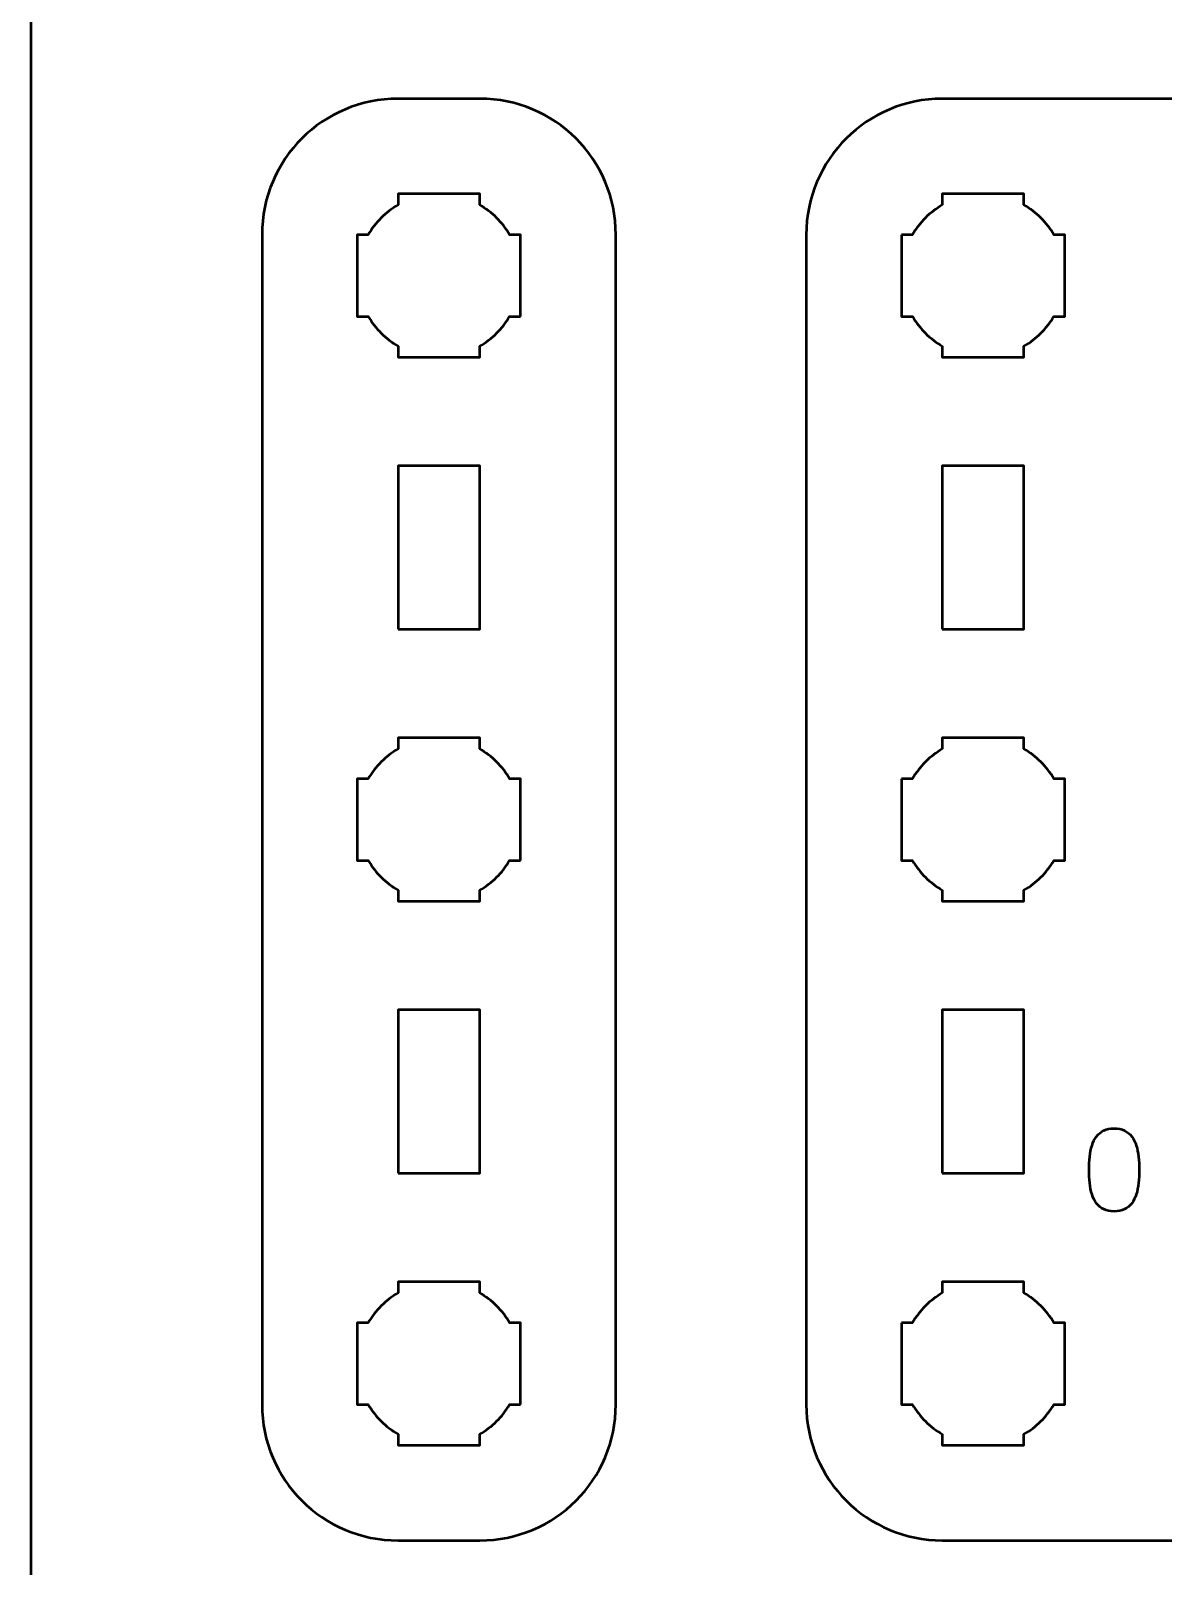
# Model space of a CAD drawing. Header units: centimetres. Extents: x -21 to 0, y -29.7 to 0.
# Drawn here: x -21 to -16.84, y -19.5 to -13.85 of the extents above; entities that cross this region are included whole.
import ezdxf

# ---------------------------------------------------------------- set-up
doc = ezdxf.new("R2010")
doc.units = ezdxf.units.CM
doc.header["$MEASUREMENT"] = 0
doc.layers.add('Layer 1', color=7, linetype='Continuous')

msp = doc.modelspace()

# ---------------------------------------------------------------- linework, layer by layer
at = {"layer": 'Layer 1', "lineweight": 53}
for points in [[(-17.65, -16.05), (-17.35, -16.05), (-17.35, -15.45), (-17.65, -15.45), (-17.65, -16.05)], [(-17.65, -18.05), (-17.35, -18.05), (-17.35, -17.45), (-17.65, -17.45), (-17.65, -18.05)]]:
    msp.add_lwpolyline(points, close=True, dxfattribs=at)
at = {"layer": 'Layer 1', "color": 1, "lineweight": 53}
msp.add_open_spline([(-21.00003, -29.19995), (-21.00003, -29.19995), (-21.00003, -5.89992), (-21.00003, -5.89992), (-21.00003, -5.89992), (-21.00003, -5.81709), (-20.93286, -5.74992), (-20.85003, -5.74992), (-20.85003, -5.74992), (-20.7672, -5.74992), (-20.70003, -5.68275), (-20.70003, -5.59992), (-20.70003, -5.59992), (-20.70003, -5.51709), (-20.7672, -5.44992), (-20.85003, -5.44992), (-20.85003, -5.44992), (-20.93286, -5.44992), (-21.00003, -5.38275), (-21.00003, -5.29992), (-21.00003, -5.29992), (-21.00003, -5.21709), (-20.93286, -5.14992), (-20.85003, -5.14992), (-20.85003, -5.14992), (-20.7672, -5.14992), (-20.70003, -5.08275), (-20.70003, -4.99992), (-20.70003, -4.99992), (-20.70003, -4.91709), (-20.7672, -4.84992), (-20.85003, -4.84992), (-20.85003, -4.84992), (-20.93286, -4.84992), (-21.00003, -4.78275), (-21.00003, -4.69992), (-21.00003, -4.69992), (-21.00003, -4.61709), (-20.93286, -4.54992), (-20.85003, -4.54992), (-20.85003, -4.54992), (-20.7672, -4.54992), (-20.70003, -4.48275), (-20.70003, -4.39992), (-20.70003, -4.39992), (-20.70003, -4.31709), (-20.7672, -4.24992), (-20.85003, -4.24992), (-20.85003, -4.24992), (-20.93286, -4.24992), (-21.00003, -4.18275), (-21.00003, -4.09992), (-21.00003, -4.09992), (-21.00003, -4.01709), (-20.93286, -3.94992), (-20.85003, -3.94992), (-20.85003, -3.94992), (-20.7672, -3.94992), (-20.70003, -3.88275), (-20.70003, -3.79992), (-20.70003, -3.79992), (-20.70003, -3.71709), (-20.7672, -3.64992), (-20.85003, -3.64992), (-20.85003, -3.64992), (-20.93286, -3.64992), (-21.00003, -3.58275), (-21.00003, -3.49992), (-21.00003, -3.49992), (-21.00003, -3.41709), (-20.93286, -3.34992), (-20.85003, -3.34992), (-20.85003, -3.34992), (-20.7672, -3.34992), (-20.70003, -3.28275), (-20.70003, -3.19992), (-20.70003, -3.19992), (-20.70003, -3.11709), (-20.7672, -3.04992), (-20.85003, -3.04992), (-20.85003, -3.04992), (-20.93286, -3.04992), (-21.00003, -2.98275), (-21.00003, -2.89992), (-21.00003, -2.89992), (-21.00003, -2.81709), (-20.93286, -2.74992), (-20.85003, -2.74992), (-20.85003, -2.74992), (-20.7672, -2.74992), (-20.70003, -2.68275), (-20.70003, -2.59992), (-20.70003, -2.59992), (-20.70003, -2.51709), (-20.7672, -2.44992), (-20.85003, -2.44992), (-20.85003, -2.44992), (-20.93286, -2.44992), (-21.00003, -2.38275), (-21.00003, -2.29992), (-21.00003, -2.29992), (-21.00003, -2.21709), (-20.93286, -2.14992), (-20.85003, -2.14992), (-20.85003, -2.14992), (-20.7672, -2.14992), (-20.70003, -2.08275), (-20.70003, -1.99992), (-20.70003, -1.99992), (-20.70003, -1.91709), (-20.7672, -1.84992), (-20.85003, -1.84992), (-20.85003, -1.84992), (-20.93286, -1.84992), (-21.00003, -1.78275), (-21.00003, -1.69992), (-21.00003, -1.69992), (-21.00003, -1.61709), (-20.93286, -1.54992), (-20.85003, -1.54992), (-20.85003, -1.54992), (-20.7672, -1.54992), (-20.70003, -1.48275), (-20.70003, -1.39992), (-20.70003, -1.39992), (-20.70003, -1.31709), (-20.7672, -1.24992), (-20.85003, -1.24992), (-20.85003, -1.24992), (-20.93286, -1.24992), (-21.00003, -1.18275), (-21.00003, -1.09992), (-21.00003, -1.09992), (-21.00003, -1.09992), (-21.00003, -0.49992), (-21.00003, -0.49992), (-21.00003, -0.49992), (-21.00003, -0.22295), (-20.77694, 0.00004), (-20.49994, 0.00004), (-20.49994, 0.00004), (-20.49994, 0.00004), (-0.50008, 0.00004), (-0.50008, 0.00004), (-0.50008, 0.00004), (-0.22294, 0.00004), (0.00002, -0.22295), (0.00002, -0.49992), (0.00002, -0.49992), (0.00002, -0.49992), (0.00002, -29.19995), (0.00002, -29.19995), (0.00002, -29.19995), (0.00002, -29.47695), (-0.22294, -29.70004), (-0.50008, -29.70004), (-0.50008, -29.70004), (-0.50008, -29.70004), (-20.49994, -29.70004), (-20.49994, -29.70004), (-20.49994, -29.70004), (-20.77694, -29.70004), (-21.00003, -29.47695), (-21.00003, -29.19995)], degree=3, knots=[0, 0, 0, 0, 0.0243902, 0.0243902, 0.0243902, 0.0243902, 0.0487805, 0.0487805, 0.0487805, 0.0487805, 0.0731707, 0.0731707, 0.0731707, 0.0731707, 0.097561, 0.097561, 0.097561, 0.097561, 0.1219512, 0.1219512, 0.1219512, 0.1219512, 0.1463415, 0.1463415, 0.1463415, 0.1463415, 0.1707317, 0.1707317, 0.1707317, 0.1707317, 0.195122, 0.195122, 0.195122, 0.195122, 0.2195122, 0.2195122, 0.2195122, 0.2195122, 0.2439024, 0.2439024, 0.2439024, 0.2439024, 0.2682927, 0.2682927, 0.2682927, 0.2682927, 0.2926829, 0.2926829, 0.2926829, 0.2926829, 0.3170732, 0.3170732, 0.3170732, 0.3170732, 0.3414634, 0.3414634, 0.3414634, 0.3414634, 0.3658537, 0.3658537, 0.3658537, 0.3658537, 0.3902439, 0.3902439, 0.3902439, 0.3902439, 0.4146341, 0.4146341, 0.4146341, 0.4146341, 0.4390244, 0.4390244, 0.4390244, 0.4390244, 0.4634146, 0.4634146, 0.4634146, 0.4634146, 0.4878049, 0.4878049, 0.4878049, 0.4878049, 0.5121951, 0.5121951, 0.5121951, 0.5121951, 0.5365854, 0.5365854, 0.5365854, 0.5365854, 0.5609756, 0.5609756, 0.5609756, 0.5609756, 0.5853659, 0.5853659, 0.5853659, 0.5853659, 0.6097561, 0.6097561, 0.6097561, 0.6097561, 0.6341463, 0.6341463, 0.6341463, 0.6341463, 0.6585366, 0.6585366, 0.6585366, 0.6585366, 0.6829268, 0.6829268, 0.6829268, 0.6829268, 0.7073171, 0.7073171, 0.7073171, 0.7073171, 0.7317073, 0.7317073, 0.7317073, 0.7317073, 0.7560976, 0.7560976, 0.7560976, 0.7560976, 0.7804878, 0.7804878, 0.7804878, 0.7804878, 0.804878, 0.804878, 0.804878, 0.804878, 0.8292683, 0.8292683, 0.8292683, 0.8292683, 0.8536585, 0.8536585, 0.8536585, 0.8536585, 0.8780488, 0.8780488, 0.8780488, 0.8780488, 0.902439, 0.902439, 0.902439, 0.902439, 0.9268293, 0.9268293, 0.9268293, 0.9268293, 0.9512195, 0.9512195, 0.9512195, 0.9512195, 0.9756098, 0.9756098, 0.9756098, 0.9756098, 1, 1, 1, 1], dxfattribs=at)
at = {"layer": 'Layer 1', "color": 3, "lineweight": 53}
for points in [[(-20.15001, -18.89994), (-20.15001, -18.89994), (-20.15001, -14.60007), (-20.15001, -14.60007), (-20.15001, -14.60007), (-20.15001, -14.32293), (-19.92692, -14.09997), (-19.64992, -14.09997), (-19.64992, -14.09997), (-19.64992, -14.09997), (-19.34991, -14.09997), (-19.34991, -14.09997), (-19.34991, -14.09997), (-19.07295, -14.09997), (-18.84999, -14.32293), (-18.84999, -14.60007), (-18.84999, -14.60007), (-18.84999, -14.60007), (-18.84999, -18.89994), (-18.84999, -18.89994), (-18.84999, -18.89994), (-18.84999, -19.17694), (-19.07295, -19.40003), (-19.34991, -19.40003), (-19.34991, -19.40003), (-19.34991, -19.40003), (-19.64992, -19.40003), (-19.64992, -19.40003), (-19.64992, -19.40003), (-19.92692, -19.40003), (-20.15001, -19.17694), (-20.15001, -18.89994)], [(-18.15, -18.9), (-18.15, -18.9), (-18.15, -14.6), (-18.15, -14.6), (-18.15, -14.6), (-18.15, -14.32391), (-17.92609, -14.1), (-17.65, -14.1), (-17.65, -14.1), (-17.65, -14.1), (-11.35, -14.1), (-11.35, -14.1), (-11.35, -14.1), (-11.07391, -14.1), (-10.85, -14.32391), (-10.85, -14.6), (-10.85, -14.6), (-10.85, -14.6), (-10.85, -18.9), (-10.85, -18.9), (-10.85, -18.9), (-10.85, -19.17609), (-11.07391, -19.4), (-11.35, -19.4), (-11.35, -19.4), (-11.35, -19.4), (-17.65, -19.4), (-17.65, -19.4), (-17.65, -19.4), (-17.92609, -19.4), (-18.15, -19.17609), (-18.15, -18.9)]]:
    msp.add_open_spline(points, degree=3, knots=[0, 0, 0, 0, 0.125, 0.125, 0.125, 0.125, 0.25, 0.25, 0.25, 0.25, 0.375, 0.375, 0.375, 0.375, 0.5, 0.5, 0.5, 0.5, 0.625, 0.625, 0.625, 0.625, 0.75, 0.75, 0.75, 0.75, 0.875, 0.875, 0.875, 0.875, 1, 1, 1, 1], dxfattribs=at)
at = {"layer": 'Layer 1', "lineweight": 53}
for points, knots in [([(-19.19998, -14.90007), (-19.19998, -14.90007), (-19.24009, -14.90007), (-19.24009, -14.90007), (-19.24009, -14.90007), (-19.26641, -14.94554), (-19.30444, -14.98343), (-19.34991, -15.00989), (-19.34991, -15.00989), (-19.34991, -15.00989), (-19.34991, -15.05), (-19.34991, -15.05), (-19.34991, -15.05), (-19.34991, -15.05), (-19.49999, -15.05), (-19.49999, -15.05), (-19.49999, -15.05), (-19.49999, -15.05), (-19.64992, -15.05), (-19.64992, -15.05), (-19.64992, -15.05), (-19.64992, -15.05), (-19.64992, -15.00989), (-19.64992, -15.00989), (-19.64992, -15.00989), (-19.69553, -14.98343), (-19.73345, -14.94554), (-19.75977, -14.90007), (-19.75977, -14.90007), (-19.75977, -14.90007), (-19.79999, -14.90007), (-19.79999, -14.90007), (-19.79999, -14.90007), (-19.79999, -14.90007), (-19.79999, -14.75), (-19.79999, -14.75), (-19.79999, -14.75), (-19.79999, -14.75), (-19.79999, -14.60007), (-19.79999, -14.60007), (-19.79999, -14.60007), (-19.79999, -14.60007), (-19.75977, -14.60007), (-19.75977, -14.60007), (-19.75977, -14.60007), (-19.73345, -14.55445), (-19.69553, -14.51653), (-19.64992, -14.49021), (-19.64992, -14.49021), (-19.64992, -14.49021), (-19.64992, -14.45), (-19.64992, -14.45), (-19.64992, -14.45), (-19.64992, -14.45), (-19.49999, -14.45), (-19.49999, -14.45), (-19.49999, -14.45), (-19.49999, -14.45), (-19.34991, -14.45), (-19.34991, -14.45), (-19.34991, -14.45), (-19.34991, -14.45), (-19.34991, -14.49021), (-19.34991, -14.49021), (-19.34991, -14.49021), (-19.30444, -14.51653), (-19.26641, -14.55445), (-19.24009, -14.60007), (-19.24009, -14.60007), (-19.24009, -14.60007), (-19.19998, -14.60007), (-19.19998, -14.60007), (-19.19998, -14.60007), (-19.19998, -14.60007), (-19.19998, -14.75), (-19.19998, -14.75), (-19.19998, -14.75), (-19.19998, -14.75), (-19.19998, -14.90007), (-19.19998, -14.90007)], [0, 0, 0, 0, 0.05, 0.05, 0.05, 0.05, 0.1, 0.1, 0.1, 0.1, 0.15, 0.15, 0.15, 0.15, 0.2, 0.2, 0.2, 0.2, 0.25, 0.25, 0.25, 0.25, 0.3, 0.3, 0.3, 0.3, 0.35, 0.35, 0.35, 0.35, 0.4, 0.4, 0.4, 0.4, 0.45, 0.45, 0.45, 0.45, 0.5, 0.5, 0.5, 0.5, 0.55, 0.55, 0.55, 0.55, 0.6, 0.6, 0.6, 0.6, 0.65, 0.65, 0.65, 0.65, 0.7, 0.7, 0.7, 0.7, 0.75, 0.75, 0.75, 0.75, 0.8, 0.8, 0.8, 0.8, 0.85, 0.85, 0.85, 0.85, 0.9, 0.9, 0.9, 0.9, 0.95, 0.95, 0.95, 0.95, 1, 1, 1, 1]), ([(-17.8, -14.6), (-17.8, -14.6), (-17.75985, -14.6), (-17.75985, -14.6), (-17.75985, -14.6), (-17.7335, -14.55447), (-17.69553, -14.5165), (-17.65, -14.49015), (-17.65, -14.49015), (-17.65, -14.49015), (-17.65, -14.45), (-17.65, -14.45), (-17.65, -14.45), (-17.65, -14.45), (-17.5, -14.45), (-17.5, -14.45), (-17.5, -14.45), (-17.5, -14.45), (-17.35, -14.45), (-17.35, -14.45), (-17.35, -14.45), (-17.35, -14.45), (-17.35, -14.49015), (-17.35, -14.49015), (-17.35, -14.49015), (-17.30447, -14.5165), (-17.2665, -14.55447), (-17.24015, -14.6), (-17.24015, -14.6), (-17.24015, -14.6), (-17.2, -14.6), (-17.2, -14.6), (-17.2, -14.6), (-17.2, -14.6), (-17.2, -14.75), (-17.2, -14.75), (-17.2, -14.75), (-17.2, -14.75), (-17.2, -14.9), (-17.2, -14.9), (-17.2, -14.9), (-17.2, -14.9), (-17.24015, -14.9), (-17.24015, -14.9), (-17.24015, -14.9), (-17.2665, -14.94553), (-17.30447, -14.9835), (-17.35, -15.00985), (-17.35, -15.00985), (-17.35, -15.00985), (-17.35, -15.05), (-17.35, -15.05), (-17.35, -15.05), (-17.35, -15.05), (-17.5, -15.05), (-17.5, -15.05), (-17.5, -15.05), (-17.5, -15.05), (-17.65, -15.05), (-17.65, -15.05), (-17.65, -15.05), (-17.65, -15.05), (-17.65, -15.00985), (-17.65, -15.00985), (-17.65, -15.00985), (-17.69553, -14.9835), (-17.7335, -14.94553), (-17.75985, -14.9), (-17.75985, -14.9), (-17.75985, -14.9), (-17.8, -14.9), (-17.8, -14.9), (-17.8, -14.9), (-17.8, -14.9), (-17.8, -14.75), (-17.8, -14.75), (-17.8, -14.75), (-17.8, -14.75), (-17.8, -14.6), (-17.8, -14.6)], [0, 0, 0, 0, 0.05, 0.05, 0.05, 0.05, 0.1, 0.1, 0.1, 0.1, 0.15, 0.15, 0.15, 0.15, 0.2, 0.2, 0.2, 0.2, 0.25, 0.25, 0.25, 0.25, 0.3, 0.3, 0.3, 0.3, 0.35, 0.35, 0.35, 0.35, 0.4, 0.4, 0.4, 0.4, 0.45, 0.45, 0.45, 0.45, 0.5, 0.5, 0.5, 0.5, 0.55, 0.55, 0.55, 0.55, 0.6, 0.6, 0.6, 0.6, 0.65, 0.65, 0.65, 0.65, 0.7, 0.7, 0.7, 0.7, 0.75, 0.75, 0.75, 0.75, 0.8, 0.8, 0.8, 0.8, 0.85, 0.85, 0.85, 0.85, 0.9, 0.9, 0.9, 0.9, 0.95, 0.95, 0.95, 0.95, 1, 1, 1, 1]), ([(-19.64992, -16.05002), (-19.64992, -16.05002), (-19.64992, -15.45002), (-19.64992, -15.45002), (-19.64992, -15.45002), (-19.64992, -15.45002), (-19.34991, -15.45002), (-19.34991, -15.45002), (-19.34991, -15.45002), (-19.34991, -15.45002), (-19.34991, -16.05002), (-19.34991, -16.05002), (-19.34991, -16.05002), (-19.34991, -16.05002), (-19.64992, -16.05002), (-19.64992, -16.05002)], [0, 0, 0, 0, 0.25, 0.25, 0.25, 0.25, 0.5, 0.5, 0.5, 0.5, 0.75, 0.75, 0.75, 0.75, 1, 1, 1, 1]), ([(-19.19998, -16.9), (-19.19998, -16.9), (-19.24009, -16.9), (-19.24009, -16.9), (-19.24009, -16.9), (-19.26641, -16.94548), (-19.30444, -16.98351), (-19.34991, -17.00982), (-19.34991, -17.00982), (-19.34991, -17.00982), (-19.34991, -17.04993), (-19.34991, -17.04993), (-19.34991, -17.04993), (-19.34991, -17.04993), (-19.49999, -17.04993), (-19.49999, -17.04993), (-19.49999, -17.04993), (-19.49999, -17.04993), (-19.64992, -17.04993), (-19.64992, -17.04993), (-19.64992, -17.04993), (-19.64992, -17.04993), (-19.64992, -17.00982), (-19.64992, -17.00982), (-19.64992, -17.00982), (-19.69553, -16.98351), (-19.73345, -16.94548), (-19.75977, -16.9), (-19.75977, -16.9), (-19.75977, -16.9), (-19.79999, -16.9), (-19.79999, -16.9), (-19.79999, -16.9), (-19.79999, -16.9), (-19.79999, -16.74993), (-19.79999, -16.74993), (-19.79999, -16.74993), (-19.79999, -16.74993), (-19.79999, -16.6), (-19.79999, -16.6), (-19.79999, -16.6), (-19.79999, -16.6), (-19.75977, -16.6), (-19.75977, -16.6), (-19.75977, -16.6), (-19.73345, -16.55453), (-19.69553, -16.5165), (-19.64992, -16.49018), (-19.64992, -16.49018), (-19.64992, -16.49018), (-19.64992, -16.44993), (-19.64992, -16.44993), (-19.64992, -16.44993), (-19.64992, -16.44993), (-19.49999, -16.44993), (-19.49999, -16.44993), (-19.49999, -16.44993), (-19.49999, -16.44993), (-19.34991, -16.44993), (-19.34991, -16.44993), (-19.34991, -16.44993), (-19.34991, -16.44993), (-19.34991, -16.49018), (-19.34991, -16.49018), (-19.34991, -16.49018), (-19.30444, -16.5165), (-19.26641, -16.55453), (-19.24009, -16.6), (-19.24009, -16.6), (-19.24009, -16.6), (-19.19998, -16.6), (-19.19998, -16.6), (-19.19998, -16.6), (-19.19998, -16.6), (-19.19998, -16.74993), (-19.19998, -16.74993), (-19.19998, -16.74993), (-19.19998, -16.74993), (-19.19998, -16.9), (-19.19998, -16.9)], [0, 0, 0, 0, 0.05, 0.05, 0.05, 0.05, 0.1, 0.1, 0.1, 0.1, 0.15, 0.15, 0.15, 0.15, 0.2, 0.2, 0.2, 0.2, 0.25, 0.25, 0.25, 0.25, 0.3, 0.3, 0.3, 0.3, 0.35, 0.35, 0.35, 0.35, 0.4, 0.4, 0.4, 0.4, 0.45, 0.45, 0.45, 0.45, 0.5, 0.5, 0.5, 0.5, 0.55, 0.55, 0.55, 0.55, 0.6, 0.6, 0.6, 0.6, 0.65, 0.65, 0.65, 0.65, 0.7, 0.7, 0.7, 0.7, 0.75, 0.75, 0.75, 0.75, 0.8, 0.8, 0.8, 0.8, 0.85, 0.85, 0.85, 0.85, 0.9, 0.9, 0.9, 0.9, 0.95, 0.95, 0.95, 0.95, 1, 1, 1, 1]), ([(-17.8, -16.6), (-17.8, -16.6), (-17.75985, -16.6), (-17.75985, -16.6), (-17.75985, -16.6), (-17.7335, -16.55447), (-17.69553, -16.5165), (-17.65, -16.49015), (-17.65, -16.49015), (-17.65, -16.49015), (-17.65, -16.45), (-17.65, -16.45), (-17.65, -16.45), (-17.65, -16.45), (-17.5, -16.45), (-17.5, -16.45), (-17.5, -16.45), (-17.5, -16.45), (-17.35, -16.45), (-17.35, -16.45), (-17.35, -16.45), (-17.35, -16.45), (-17.35, -16.49015), (-17.35, -16.49015), (-17.35, -16.49015), (-17.30447, -16.5165), (-17.2665, -16.55447), (-17.24015, -16.6), (-17.24015, -16.6), (-17.24015, -16.6), (-17.2, -16.6), (-17.2, -16.6), (-17.2, -16.6), (-17.2, -16.6), (-17.2, -16.75), (-17.2, -16.75), (-17.2, -16.75), (-17.2, -16.75), (-17.2, -16.9), (-17.2, -16.9), (-17.2, -16.9), (-17.2, -16.9), (-17.24015, -16.9), (-17.24015, -16.9), (-17.24015, -16.9), (-17.2665, -16.94553), (-17.30447, -16.9835), (-17.35, -17.00985), (-17.35, -17.00985), (-17.35, -17.00985), (-17.35, -17.05), (-17.35, -17.05), (-17.35, -17.05), (-17.35, -17.05), (-17.5, -17.05), (-17.5, -17.05), (-17.5, -17.05), (-17.5, -17.05), (-17.65, -17.05), (-17.65, -17.05), (-17.65, -17.05), (-17.65, -17.05), (-17.65, -17.00985), (-17.65, -17.00985), (-17.65, -17.00985), (-17.69553, -16.9835), (-17.7335, -16.94553), (-17.75985, -16.9), (-17.75985, -16.9), (-17.75985, -16.9), (-17.8, -16.9), (-17.8, -16.9), (-17.8, -16.9), (-17.8, -16.9), (-17.8, -16.75), (-17.8, -16.75), (-17.8, -16.75), (-17.8, -16.75), (-17.8, -16.6), (-17.8, -16.6)], [0, 0, 0, 0, 0.05, 0.05, 0.05, 0.05, 0.1, 0.1, 0.1, 0.1, 0.15, 0.15, 0.15, 0.15, 0.2, 0.2, 0.2, 0.2, 0.25, 0.25, 0.25, 0.25, 0.3, 0.3, 0.3, 0.3, 0.35, 0.35, 0.35, 0.35, 0.4, 0.4, 0.4, 0.4, 0.45, 0.45, 0.45, 0.45, 0.5, 0.5, 0.5, 0.5, 0.55, 0.55, 0.55, 0.55, 0.6, 0.6, 0.6, 0.6, 0.65, 0.65, 0.65, 0.65, 0.7, 0.7, 0.7, 0.7, 0.75, 0.75, 0.75, 0.75, 0.8, 0.8, 0.8, 0.8, 0.85, 0.85, 0.85, 0.85, 0.9, 0.9, 0.9, 0.9, 0.95, 0.95, 0.95, 0.95, 1, 1, 1, 1]), ([(-19.64992, -18.04999), (-19.64992, -18.04999), (-19.64992, -17.44998), (-19.64992, -17.44998), (-19.64992, -17.44998), (-19.64992, -17.44998), (-19.34991, -17.44998), (-19.34991, -17.44998), (-19.34991, -17.44998), (-19.34991, -17.44998), (-19.34991, -18.04999), (-19.34991, -18.04999), (-19.34991, -18.04999), (-19.34991, -18.04999), (-19.64992, -18.04999), (-19.64992, -18.04999)], [0, 0, 0, 0, 0.25, 0.25, 0.25, 0.25, 0.5, 0.5, 0.5, 0.5, 0.75, 0.75, 0.75, 0.75, 1, 1, 1, 1]), ([(-19.19998, -18.89994), (-19.19998, -18.89994), (-19.24009, -18.89994), (-19.24009, -18.89994), (-19.24009, -18.89994), (-19.26641, -18.94555), (-19.30444, -18.98347), (-19.34991, -19.00979), (-19.34991, -19.00979), (-19.34991, -19.00979), (-19.34991, -19.05001), (-19.34991, -19.05001), (-19.34991, -19.05001), (-19.34991, -19.05001), (-19.49999, -19.05001), (-19.49999, -19.05001), (-19.49999, -19.05001), (-19.49999, -19.05001), (-19.64992, -19.05001), (-19.64992, -19.05001), (-19.64992, -19.05001), (-19.64992, -19.05001), (-19.64992, -19.00979), (-19.64992, -19.00979), (-19.64992, -19.00979), (-19.69553, -18.98347), (-19.73345, -18.94555), (-19.75977, -18.89994), (-19.75977, -18.89994), (-19.75977, -18.89994), (-19.79999, -18.89994), (-19.79999, -18.89994), (-19.79999, -18.89994), (-19.79999, -18.89994), (-19.79999, -18.75001), (-19.79999, -18.75001), (-19.79999, -18.75001), (-19.79999, -18.75001), (-19.79999, -18.59993), (-19.79999, -18.59993), (-19.79999, -18.59993), (-19.79999, -18.59993), (-19.75977, -18.59993), (-19.75977, -18.59993), (-19.75977, -18.59993), (-19.73345, -18.55446), (-19.69553, -18.51643), (-19.64992, -18.49011), (-19.64992, -18.49011), (-19.64992, -18.49011), (-19.64992, -18.45), (-19.64992, -18.45), (-19.64992, -18.45), (-19.64992, -18.45), (-19.49999, -18.45), (-19.49999, -18.45), (-19.49999, -18.45), (-19.49999, -18.45), (-19.34991, -18.45), (-19.34991, -18.45), (-19.34991, -18.45), (-19.34991, -18.45), (-19.34991, -18.49011), (-19.34991, -18.49011), (-19.34991, -18.49011), (-19.30444, -18.51643), (-19.26641, -18.55446), (-19.24009, -18.59993), (-19.24009, -18.59993), (-19.24009, -18.59993), (-19.19998, -18.59993), (-19.19998, -18.59993), (-19.19998, -18.59993), (-19.19998, -18.59993), (-19.19998, -18.75001), (-19.19998, -18.75001), (-19.19998, -18.75001), (-19.19998, -18.75001), (-19.19998, -18.89994), (-19.19998, -18.89994)], [0, 0, 0, 0, 0.05, 0.05, 0.05, 0.05, 0.1, 0.1, 0.1, 0.1, 0.15, 0.15, 0.15, 0.15, 0.2, 0.2, 0.2, 0.2, 0.25, 0.25, 0.25, 0.25, 0.3, 0.3, 0.3, 0.3, 0.35, 0.35, 0.35, 0.35, 0.4, 0.4, 0.4, 0.4, 0.45, 0.45, 0.45, 0.45, 0.5, 0.5, 0.5, 0.5, 0.55, 0.55, 0.55, 0.55, 0.6, 0.6, 0.6, 0.6, 0.65, 0.65, 0.65, 0.65, 0.7, 0.7, 0.7, 0.7, 0.75, 0.75, 0.75, 0.75, 0.8, 0.8, 0.8, 0.8, 0.85, 0.85, 0.85, 0.85, 0.9, 0.9, 0.9, 0.9, 0.95, 0.95, 0.95, 0.95, 1, 1, 1, 1]), ([(-17.8, -18.6), (-17.8, -18.6), (-17.75985, -18.6), (-17.75985, -18.6), (-17.75985, -18.6), (-17.7335, -18.55447), (-17.69553, -18.5165), (-17.65, -18.49015), (-17.65, -18.49015), (-17.65, -18.49015), (-17.65, -18.45), (-17.65, -18.45), (-17.65, -18.45), (-17.65, -18.45), (-17.5, -18.45), (-17.5, -18.45), (-17.5, -18.45), (-17.5, -18.45), (-17.35, -18.45), (-17.35, -18.45), (-17.35, -18.45), (-17.35, -18.45), (-17.35, -18.49015), (-17.35, -18.49015), (-17.35, -18.49015), (-17.30447, -18.5165), (-17.2665, -18.55447), (-17.24015, -18.6), (-17.24015, -18.6), (-17.24015, -18.6), (-17.2, -18.6), (-17.2, -18.6), (-17.2, -18.6), (-17.2, -18.6), (-17.2, -18.75), (-17.2, -18.75), (-17.2, -18.75), (-17.2, -18.75), (-17.2, -18.9), (-17.2, -18.9), (-17.2, -18.9), (-17.2, -18.9), (-17.24015, -18.9), (-17.24015, -18.9), (-17.24015, -18.9), (-17.2665, -18.94553), (-17.30447, -18.9835), (-17.35, -19.00985), (-17.35, -19.00985), (-17.35, -19.00985), (-17.35, -19.05), (-17.35, -19.05), (-17.35, -19.05), (-17.35, -19.05), (-17.5, -19.05), (-17.5, -19.05), (-17.5, -19.05), (-17.5, -19.05), (-17.65, -19.05), (-17.65, -19.05), (-17.65, -19.05), (-17.65, -19.05), (-17.65, -19.00985), (-17.65, -19.00985), (-17.65, -19.00985), (-17.69553, -18.9835), (-17.7335, -18.94553), (-17.75985, -18.9), (-17.75985, -18.9), (-17.75985, -18.9), (-17.8, -18.9), (-17.8, -18.9), (-17.8, -18.9), (-17.8, -18.9), (-17.8, -18.75), (-17.8, -18.75), (-17.8, -18.75), (-17.8, -18.75), (-17.8, -18.6), (-17.8, -18.6)], [0, 0, 0, 0, 0.05, 0.05, 0.05, 0.05, 0.1, 0.1, 0.1, 0.1, 0.15, 0.15, 0.15, 0.15, 0.2, 0.2, 0.2, 0.2, 0.25, 0.25, 0.25, 0.25, 0.3, 0.3, 0.3, 0.3, 0.35, 0.35, 0.35, 0.35, 0.4, 0.4, 0.4, 0.4, 0.45, 0.45, 0.45, 0.45, 0.5, 0.5, 0.5, 0.5, 0.55, 0.55, 0.55, 0.55, 0.6, 0.6, 0.6, 0.6, 0.65, 0.65, 0.65, 0.65, 0.7, 0.7, 0.7, 0.7, 0.75, 0.75, 0.75, 0.75, 0.8, 0.8, 0.8, 0.8, 0.85, 0.85, 0.85, 0.85, 0.9, 0.9, 0.9, 0.9, 0.95, 0.95, 0.95, 0.95, 1, 1, 1, 1])]:
    msp.add_open_spline(points, degree=3, knots=knots, dxfattribs=at)
at = {"layer": 'Layer 1', "color": 5, "lineweight": 53}
msp.add_open_spline([(-17.01861, -18.19025), (-17.0038, -18.19018), (-16.99103, -18.18757), (-16.98037, -18.18249), (-16.98037, -18.18249), (-16.96979, -18.17741), (-16.96097, -18.17014), (-16.95392, -18.1609), (-16.95392, -18.1609), (-16.94693, -18.15159), (-16.94143, -18.14058), (-16.93734, -18.12788), (-16.93734, -18.12788), (-16.93331, -18.11518), (-16.93042, -18.10128), (-16.9288, -18.08604), (-16.9288, -18.08604), (-16.9271, -18.0708), (-16.92626, -18.05478), (-16.92633, -18.03785), (-16.92633, -18.03785), (-16.92626, -18.02099), (-16.9271, -18.00497), (-16.9288, -17.9898), (-16.9288, -17.9898), (-16.93042, -17.97463), (-16.93331, -17.96066), (-16.93734, -17.94796), (-16.93734, -17.94796), (-16.94143, -17.93533), (-16.94693, -17.92433), (-16.95392, -17.91494), (-16.95392, -17.91494), (-16.96097, -17.90563), (-16.96979, -17.89836), (-16.98037, -17.89328), (-16.98037, -17.89328), (-16.99103, -17.88813), (-17.0038, -17.88552), (-17.01861, -17.88545), (-17.01861, -17.88545), (-17.03343, -17.88552), (-17.0462, -17.88813), (-17.05686, -17.89328), (-17.05686, -17.89328), (-17.06744, -17.89836), (-17.07626, -17.90563), (-17.08331, -17.91494), (-17.08331, -17.91494), (-17.0903, -17.92433), (-17.0958, -17.93533), (-17.09989, -17.94796), (-17.09989, -17.94796), (-17.10392, -17.96066), (-17.10681, -17.97463), (-17.10843, -17.9898), (-17.10843, -17.9898), (-17.11012, -18.00497), (-17.11097, -18.02099), (-17.1109, -18.03785), (-17.1109, -18.03785), (-17.11097, -18.05478), (-17.11012, -18.0708), (-17.10843, -18.08604), (-17.10843, -18.08604), (-17.10681, -18.10128), (-17.10392, -18.11518), (-17.09989, -18.12788), (-17.09989, -18.12788), (-17.0958, -18.14058), (-17.0903, -18.15159), (-17.08331, -18.1609), (-17.08331, -18.1609), (-17.07626, -18.17014), (-17.06744, -18.17741), (-17.05686, -18.18249), (-17.05686, -18.18249), (-17.0462, -18.18757), (-17.03343, -18.19018), (-17.01861, -18.19025)], degree=3, knots=[0, 0, 0, 0, 0.05, 0.05, 0.05, 0.05, 0.1, 0.1, 0.1, 0.1, 0.15, 0.15, 0.15, 0.15, 0.2, 0.2, 0.2, 0.2, 0.25, 0.25, 0.25, 0.25, 0.3, 0.3, 0.3, 0.3, 0.35, 0.35, 0.35, 0.35, 0.4, 0.4, 0.4, 0.4, 0.45, 0.45, 0.45, 0.45, 0.5, 0.5, 0.5, 0.5, 0.55, 0.55, 0.55, 0.55, 0.6, 0.6, 0.6, 0.6, 0.65, 0.65, 0.65, 0.65, 0.7, 0.7, 0.7, 0.7, 0.75, 0.75, 0.75, 0.75, 0.8, 0.8, 0.8, 0.8, 0.85, 0.85, 0.85, 0.85, 0.9, 0.9, 0.9, 0.9, 0.95, 0.95, 0.95, 0.95, 1, 1, 1, 1], dxfattribs=at)
msp.add_open_spline([(-17.01861, -18.19025), (-17.0038, -18.19018), (-16.99103, -18.18757), (-16.98037, -18.18249), (-16.98037, -18.18249), (-16.96979, -18.17741), (-16.96097, -18.17014), (-16.95392, -18.1609), (-16.95392, -18.1609), (-16.94693, -18.15159), (-16.94143, -18.14058), (-16.93734, -18.12788), (-16.93734, -18.12788), (-16.93331, -18.11518), (-16.93042, -18.10128), (-16.9288, -18.08604), (-16.9288, -18.08604), (-16.9271, -18.0708), (-16.92626, -18.05478), (-16.92633, -18.03785), (-16.92633, -18.03785), (-16.92626, -18.02099), (-16.9271, -18.00497), (-16.9288, -17.9898), (-16.9288, -17.9898), (-16.93042, -17.97463), (-16.93331, -17.96066), (-16.93734, -17.94796), (-16.93734, -17.94796), (-16.94143, -17.93533), (-16.94693, -17.92433), (-16.95392, -17.91494), (-16.95392, -17.91494), (-16.96097, -17.90563), (-16.96979, -17.89836), (-16.98037, -17.89328), (-16.98037, -17.89328), (-16.99103, -17.88813), (-17.0038, -17.88552), (-17.01861, -17.88545), (-17.01861, -17.88545), (-17.03343, -17.88552), (-17.0462, -17.88813), (-17.05686, -17.89328), (-17.05686, -17.89328), (-17.06744, -17.89836), (-17.07626, -17.90563), (-17.08331, -17.91494), (-17.08331, -17.91494), (-17.0903, -17.92433), (-17.0958, -17.93533), (-17.09989, -17.94796), (-17.09989, -17.94796), (-17.10392, -17.96066), (-17.10681, -17.97463), (-17.10843, -17.9898), (-17.10843, -17.9898), (-17.11012, -18.00497), (-17.11097, -18.02099), (-17.1109, -18.03785), (-17.1109, -18.03785), (-17.11097, -18.05478), (-17.11012, -18.0708), (-17.10843, -18.08604), (-17.10843, -18.08604), (-17.10681, -18.10128), (-17.10392, -18.11518), (-17.09989, -18.12788), (-17.09989, -18.12788), (-17.0958, -18.14058), (-17.0903, -18.15159), (-17.08331, -18.1609), (-17.08331, -18.1609), (-17.07626, -18.17014), (-17.06744, -18.17741), (-17.05686, -18.18249), (-17.05686, -18.18249), (-17.0462, -18.18757), (-17.03343, -18.19018), (-17.01861, -18.19025)], degree=3, knots=[0, 0, 0, 0, 0.05, 0.05, 0.05, 0.05, 0.1, 0.1, 0.1, 0.1, 0.15, 0.15, 0.15, 0.15, 0.2, 0.2, 0.2, 0.2, 0.25, 0.25, 0.25, 0.25, 0.3, 0.3, 0.3, 0.3, 0.35, 0.35, 0.35, 0.35, 0.4, 0.4, 0.4, 0.4, 0.45, 0.45, 0.45, 0.45, 0.5, 0.5, 0.5, 0.5, 0.55, 0.55, 0.55, 0.55, 0.6, 0.6, 0.6, 0.6, 0.65, 0.65, 0.65, 0.65, 0.7, 0.7, 0.7, 0.7, 0.75, 0.75, 0.75, 0.75, 0.8, 0.8, 0.8, 0.8, 0.85, 0.85, 0.85, 0.85, 0.9, 0.9, 0.9, 0.9, 0.95, 0.95, 0.95, 0.95, 1, 1, 1, 1], dxfattribs=at)

doc.saveas('drawing.dxf')
